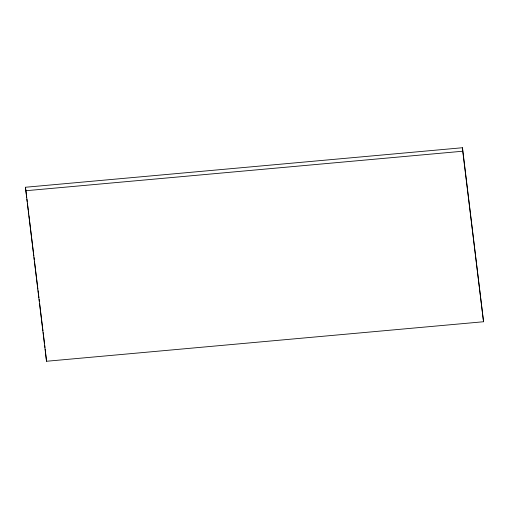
<?xml version="1.0" encoding="UTF-8"?>
<svg xmlns="http://www.w3.org/2000/svg" width="509" height="509" viewBox="0 0 509 509"><rect width="100%" height="100%" fill="white"/><g stroke="black" fill="none" stroke-linecap="round" stroke-linejoin="round"><path stroke-width="0.76" d="M25.45 187.255L462.477 147.737L483.55 321.745L46.523 361.263L25.45 187.255L26.703 197.517M25.717 190.741L462.745 151.224L483.55 321.745M26.894 199.095L27.181 201.469M27.378 203.046L28.243 210.147M28.434 211.731L28.727 214.098M28.918 215.676L32.29 243.308M32.481 244.886L33.829 255.938M34.02 257.516L34.313 259.883M34.504 261.461L37.876 289.093M38.067 290.671L38.932 297.778M39.123 299.356L39.416 301.722M39.607 303.3L41.439 318.303M41.63 319.881L42.979 330.933M43.17 332.511L44.518 343.562M44.709 345.14L45.002 347.513M45.193 349.091L46.523 361.263M462.477 147.737L462.745 151.224"/></g></svg>
